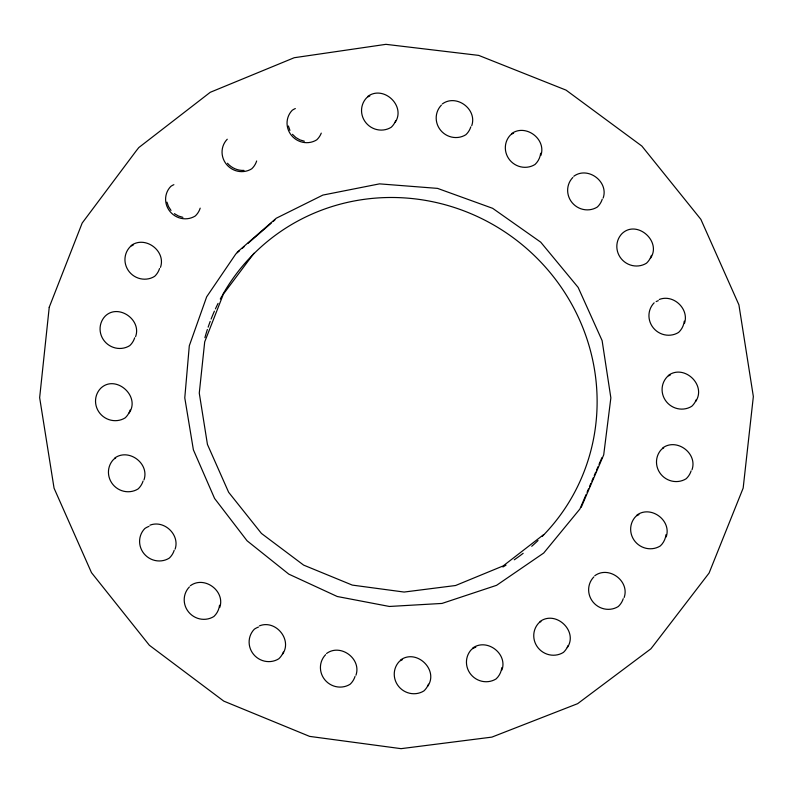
<?xml version="1.0" encoding="UTF-8"?>
<svg xmlns="http://www.w3.org/2000/svg" width="793" height="793" viewBox="0 0 793 793"><rect width="100%" height="100%" fill="white"/><g stroke="black" fill="none" stroke-linecap="round" stroke-linejoin="round"><path stroke-width="1.19" d="M135.593 336.629C141.828 319.728 118.306 303.412 105.271 316.05A19.359 18.754 38.1 0 0 104.557 341.268A19.359 18.754 38.1 0 0 129.755 345.629A19.28 18.685 38.1 0 0 134.671 337.808M160.483 267.35C166.243 250.925 145.109 235.234 131.083 245.582M143.979 479.904C149.738 463.479 128.605 447.797 114.579 458.146M175.124 549.123C180.07 534.651 164.042 519.603 149.887 525.214M219.74 607.497C225.499 591.072 204.366 575.381 190.34 585.73M355.948 675.249C361.707 658.824 340.584 643.143 326.557 653.491M471.726 125.7C477.485 109.285 456.352 93.594 442.325 103.942M540.866 155.478C546.625 139.053 525.491 123.361 511.465 133.71M501.989 669.897C507.748 653.472 486.615 637.78 472.588 648.129M603.166 198.042C608.925 181.617 587.791 165.925 573.765 176.274M624.16 597.506C629.92 581.081 608.796 565.389 594.77 575.738M684.478 323.395C689.424 308.913 673.396 293.876 659.241 299.486M666.179 536.93C671.939 520.515 650.805 504.824 636.779 515.172M692.021 469.734C697.781 453.309 676.647 437.627 662.621 447.976M586.106 494.505L579.891 509.017L543.72 553.028L496.587 585.313L442.008 603.433L389.393 606.467L337.253 596.505L288.811 574.142L247.059 540.776L214.586 498.46L193.383 449.819L184.779 397.858L189.299 345.788L206.666 296.82L235.799 253.988L239.516 250.747M587.068 492.275L588.505 488.924M589.457 486.694L590.894 483.343M591.856 481.113L593.293 477.763M594.244 475.532L595.682 472.182M596.643 469.952L598.071 466.601M599.032 464.371L601.907 457.67M581.219 507.312L603.711 454.855L610.858 397.868L602.115 340.613L578.137 287.393L540.717 242.162L492.651 208.321L437.548 188.387L379.51 183.867L322.89 195.078L276.232 218.244L237.127 252.293M129.11 413.064C140.857 396.133 115.54 373.999 100.741 388.253A19.359 18.754 38.1 0 0 100.017 413.47A19.359 18.754 38.1 0 0 125.215 417.842A19.28 18.685 38.1 0 0 130.131 410.021M395.112 122.479C406.214 106.014 383.505 84.682 367.674 96.488M282.695 654.017C292.448 639.455 275.458 619.333 259.41 625.875M427.824 686.133C438.925 669.669 416.216 648.327 400.386 660.133M650.399 258.399C662.155 241.468 636.829 219.334 622.029 233.588A19.359 18.754 38.1 0 0 621.315 258.805A19.359 18.754 38.1 0 0 646.513 263.177A19.28 18.685 38.1 0 0 651.43 255.356M567.322 647.613C578.434 631.159 555.724 609.817 539.884 621.623M695.659 401.506C706.761 385.041 684.052 363.709 668.212 375.515M253.988 253.254L223.368 294.153L204.703 341.862L199.271 393.12L207.439 444.427L228.642 492.294L261.452 533.451L303.62 565.102L352.28 585.095L404.113 592.054L455.579 585.512L503.188 565.905L543.681 534.581M242.311 248.318L244.175 246.692M247.902 243.451L271.176 223.19M273.04 221.564L274.903 219.939M244.006 170.416C237.731 170.743 231.546 168.017 227.472 163.259M304.373 141.223L299.903 139.885L295.858 137.536L292.468 134.304M182.915 217.351L178.445 216.013L174.401 213.664M171.01 210.432L168.483 206.507L166.956 202.126M288.404 125.998L289.931 130.379M441.404 105.122A19.359 18.754 38.1 0 0 440.68 130.349A19.359 18.754 38.1 0 0 465.878 134.711A19.28 18.685 38.1 0 0 470.794 126.89M227.254 139.221A19.359 18.754 38.1 0 0 226.54 164.438A19.359 18.754 38.1 0 0 251.738 168.8A19.28 18.685 38.1 0 0 256.654 160.979M295.323 108.552A19.28 18.685 38.1 0 0 292.25 110.267A19.359 18.754 38.1 0 0 291.537 135.484A19.359 18.754 38.1 0 0 316.734 139.846A19.28 18.685 38.1 0 0 321.264 133.125M369.816 95.963A19.28 18.685 38.1 0 0 366.743 97.668A19.359 18.754 38.1 0 0 366.029 122.885A19.359 18.754 38.1 0 0 391.227 127.257A19.28 18.685 38.1 0 0 395.757 120.536M513.616 133.184A19.28 18.685 38.1 0 0 510.543 134.899A19.359 18.754 38.1 0 0 509.82 160.117A19.359 18.754 38.1 0 0 535.017 164.478A19.28 18.685 38.1 0 0 540.667 153.218M173.875 184.68A19.28 18.685 38.1 0 0 170.802 186.395A19.359 18.754 38.1 0 0 170.089 211.612A19.359 18.754 38.1 0 0 195.276 215.983A19.28 18.685 38.1 0 0 200.193 208.153M133.234 245.057A19.28 18.685 38.1 0 0 130.161 246.762A19.359 18.754 38.1 0 0 129.437 271.989A19.359 18.754 38.1 0 0 154.635 276.351A19.28 18.685 38.1 0 0 159.552 268.53M115.659 458.126A19.28 18.685 38.1 0 0 113.657 459.325A19.359 18.754 38.1 0 0 112.933 484.543A19.359 18.754 38.1 0 0 138.131 488.914A19.28 18.685 38.1 0 0 143.047 481.093M148.955 526.393A19.28 18.685 38.1 0 0 144.802 528.544A19.359 18.754 38.1 0 0 144.078 553.762A19.359 18.754 38.1 0 0 169.276 558.123A19.28 18.685 38.1 0 0 174.192 550.302M189.408 586.919A19.359 18.754 38.1 0 0 188.694 612.137A19.359 18.754 38.1 0 0 213.892 616.498A19.28 18.685 38.1 0 0 219.542 605.237M258.488 627.055A19.28 18.685 38.1 0 0 254.325 629.206A19.359 18.754 38.1 0 0 253.611 654.423A19.359 18.754 38.1 0 0 278.799 658.785A19.28 18.685 38.1 0 0 283.339 652.064M325.626 654.671A19.359 18.754 38.1 0 0 324.912 679.888A19.359 18.754 38.1 0 0 350.1 684.26A19.28 18.685 38.1 0 0 355.026 676.439M402.527 659.607A19.28 18.685 38.1 0 0 399.454 661.322A19.359 18.754 38.1 0 0 398.74 686.54A19.359 18.754 38.1 0 0 423.938 690.901A19.28 18.685 38.1 0 0 428.468 684.181M475.82 647.167A19.28 18.685 38.1 0 0 471.657 649.308A19.359 18.754 38.1 0 0 470.943 674.536A19.359 18.754 38.1 0 0 496.14 678.897A19.28 18.685 38.1 0 0 501.791 667.637M572.843 177.463A19.359 18.754 38.1 0 0 572.13 202.681A19.359 18.754 38.1 0 0 597.317 207.042A19.28 18.685 38.1 0 0 602.234 199.221M654.156 302.807A19.359 18.754 38.1 0 0 653.432 328.034A19.359 18.754 38.1 0 0 678.63 332.396A19.28 18.685 38.1 0 0 684.28 321.135M656.158 301.608A19.28 18.685 38.1 0 1 658.309 300.666M670.363 374.99A19.28 18.685 38.1 0 0 667.29 376.695A19.359 18.754 38.1 0 0 666.576 401.912A19.359 18.754 38.1 0 0 691.764 406.284A19.28 18.685 38.1 0 0 696.304 399.563M663.711 447.956A19.28 18.685 38.1 0 0 661.699 449.155A19.359 18.754 38.1 0 0 660.985 474.373A19.359 18.754 38.1 0 0 686.173 478.744A19.28 18.685 38.1 0 0 691.1 470.923M638.93 514.647A19.28 18.685 38.1 0 0 635.857 516.352A19.359 18.754 38.1 0 0 635.143 541.579A19.359 18.754 38.1 0 0 660.331 545.941A19.28 18.685 38.1 0 0 665.981 534.67M593.838 576.927A19.359 18.754 38.1 0 0 593.124 602.145A19.359 18.754 38.1 0 0 618.312 606.506A19.28 18.685 38.1 0 0 623.239 598.685M540.965 621.603A19.28 18.685 38.1 0 0 538.953 622.802A19.359 18.754 38.1 0 0 538.239 648.02A19.359 18.754 38.1 0 0 563.436 652.391A19.28 18.685 38.1 0 0 567.966 645.671M538.031 540.539A201.987 195.732 38.1 0 1 531.716 546.288M523.172 553.296A201.987 195.732 38.1 0 1 514.241 559.808M506.033 565.122A201.987 195.732 38.1 0 1 502.901 566.995M204.901 337.679A201.987 195.732 38.1 0 1 207.379 329.472M208.153 327.142A201.987 195.732 38.1 0 1 210.224 321.353M211.107 319.054A201.987 195.732 38.1 0 1 214.417 311.124M215.428 308.883A201.987 195.732 38.1 0 1 218.075 303.372M220.295 299.05A201.987 195.732 38.1 0 1 222.03 295.858M222.625 294.808A201.987 195.732 38.1 0 1 515.291 239.298A201.987 195.732 38.1 0 1 542.343 536.286M49.235 307.238L39.65 397.67L54.063 488.191L91.482 572.645L149.371 645.274L223.775 701.121L309.617 736.39L401.07 748.661L491.888 737.113L577.641 703.669L650.884 648.813L653.491 645.482L709.091 573.042L743.17 488.082L753.35 396.55L738.907 304.829L700.863 219.344L641.864 146.061L566.043 90.115L478.694 55.391L385.933 44.339L294.233 57.72L210.244 92.305L138.795 147.567L136.188 150.888L82.165 223.071L49.235 307.238"/></g></svg>
